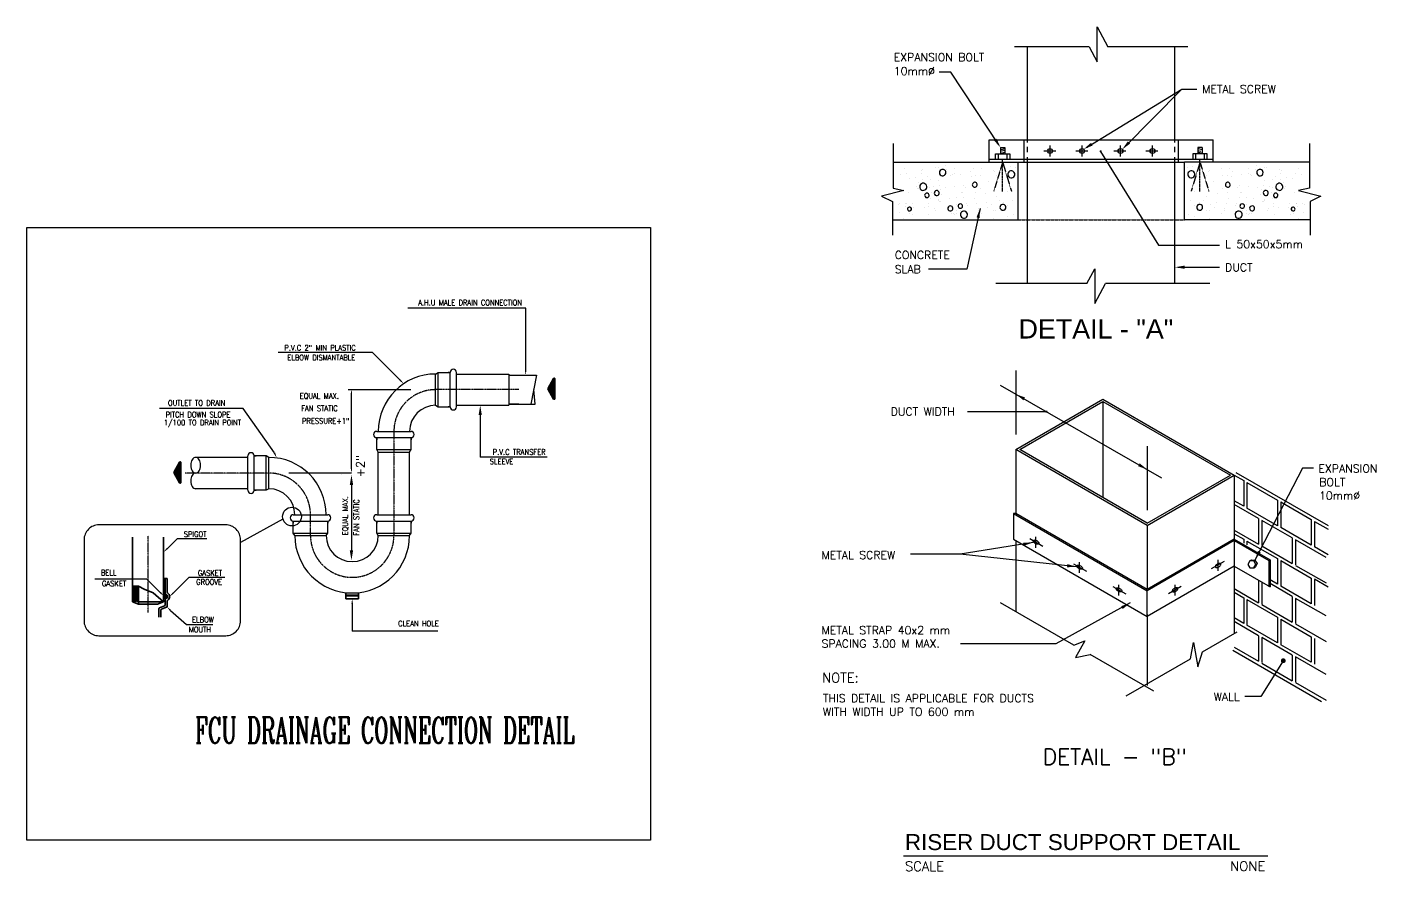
# Model space of a CAD drawing. Header units: millimetres. Extents: x 6 to 143847, y -192 to 53542.
# Drawn here: x 392 to 42534, y 24580 to 50950 of the extents above; entities that cross this region are included whole.
import ezdxf
from ezdxf.enums import TextEntityAlignment as Align

# ---------------------------------------------------------------- set-up
doc = ezdxf.new("R2010")
doc.units = ezdxf.units.MM
doc.linetypes.add('CENTER', pattern=[50.8, 31.75, -6.35, 6.35, -6.35])
doc.linetypes.add('HIDDEN', pattern=[0.375, 0.25, -0.125])
for name, color, linetype, lineweight in [('2', 2, 'Continuous', 25), ('3', 3, 'Continuous', 25), ('5', 5, 'Continuous', 35)]:
    doc.layers.add(name, color=color, linetype=linetype, lineweight=lineweight)
for name, color, linetype in [('CENTER', 1, 'CENTER'), ('HIDDEN', 3, 'HIDDEN'), ('M-NOX-2', 2, 'Continuous'), ('M1', 4, 'Continuous'), ('M2', 2, 'Continuous'), ('M3', 3, 'Continuous'), ('M4', 4, 'Continuous'), ('M_HV_TEXT', 7, 'Continuous'), ('MLEROY80', 2, 'Continuous'), ('TEXT1', 6, 'Continuous'), ('TOWER-CONNECTION', 4, 'Continuous')]:
    doc.layers.add(name, color=color, linetype=linetype)
doc.styles.add('LEROY', font='SIMPLEX')
doc.styles.add('MOST', font='romanc.shx')
doc.styles.add('ROMANT', font='romanc.shx')
doc.styles.add('S', font='ROMANS.SHX')
doc.styles.add('TTXT', font='arial.ttf', dxfattribs={"width": 0.9})

# ---------------------------------------------------------------- blocks, each defined once
blk = doc.blocks.new('*X5')
at = {"color": 0}
for p, q in [((-90.16, 26.38), (-86.8, 26.38)), ((-90.16, 26.25), (-86.8, 26.25)), ((-90.09, 26.5), (-86.8, 26.5)), ((-90.09, 26.12), (-86.8, 26.12)), ((-90.02, 26.62), (-86.8, 26.62)), ((-90.02, 26), (-86.8, 26)), ((-89.95, 26.75), (-86.8, 26.75)), ((-89.95, 25.88), (-86.8, 25.88)), ((-89.87, 26.88), (-86.8, 26.88)), ((-89.8, 27), (-86.8, 27)), ((-89.73, 27.12), (-86.8, 27.12)), ((-89.66, 27.25), (-86.8, 27.25)), ((-89.58, 27.38), (-86.8, 27.38)), ((-89.51, 27.5), (-86.8, 27.5)), ((-89.44, 27.62), (-86.8, 27.62)), ((-89.37, 27.75), (-86.8, 27.75)), ((-89.3, 27.88), (-86.8, 27.88)), ((-89.22, 28), (-86.8, 28)), ((-89.15, 28.12), (-86.8, 28.12)), ((-89.08, 28.25), (-86.8, 28.25)), ((-89.01, 28.38), (-86.8, 28.38)), ((-88.93, 28.5), (-86.8, 28.5)), ((-88.86, 28.62), (-86.8, 28.62)), ((-88.79, 28.75), (-86.8, 28.75)), ((-88.72, 28.88), (-86.8, 28.88)), ((-88.65, 29), (-86.8, 29)), ((-88.57, 29.12), (-86.8, 29.12)), ((-88.5, 29.25), (-86.8, 29.25)), ((-88.43, 29.38), (-86.8, 29.38)), ((-88.36, 29.5), (-86.8, 29.5)), ((-88.29, 29.62), (-86.8, 29.62)), ((-88.21, 29.75), (-86.8, 29.75)), ((-88.14, 29.88), (-86.8, 29.88)), ((-88.07, 30), (-86.8, 30)), ((-88, 30.12), (-86.8, 30.12)), ((-87.92, 30.25), (-86.8, 30.25)), ((-87.85, 30.38), (-86.8, 30.38)), ((-87.78, 30.5), (-86.8, 30.5)), ((-87.71, 30.62), (-86.8, 30.62)), ((-87.64, 30.75), (-86.8, 30.75)), ((-87.56, 30.88), (-86.8, 30.88)), ((-87.49, 31), (-86.8, 31)), ((-87.42, 31.12), (-86.8, 31.12)), ((-87.35, 31.25), (-86.85, 31.25)), ((-87.17, 31.38), (-87.02, 31.38)), ((-89.87, 25.75), (-86.8, 25.75)), ((-89.8, 25.62), (-86.8, 25.62)), ((-89.73, 25.5), (-86.8, 25.5)), ((-89.66, 25.38), (-86.8, 25.38)), ((-89.58, 25.25), (-86.8, 25.25)), ((-89.51, 25.12), (-86.8, 25.12)), ((-89.44, 25), (-86.8, 25)), ((-89.37, 24.88), (-86.8, 24.88)), ((-89.3, 24.75), (-86.8, 24.75)), ((-89.22, 24.62), (-86.8, 24.62)), ((-89.15, 24.5), (-86.8, 24.5)), ((-89.08, 24.38), (-86.8, 24.38)), ((-89.01, 24.25), (-86.8, 24.25)), ((-88.94, 24.12), (-86.8, 24.12)), ((-88.86, 24), (-86.8, 24)), ((-88.79, 23.88), (-86.8, 23.88)), ((-88.72, 23.75), (-86.8, 23.75)), ((-88.65, 23.62), (-86.8, 23.62)), ((-88.57, 23.5), (-86.8, 23.5)), ((-88.5, 23.38), (-86.8, 23.38)), ((-88.43, 23.25), (-86.8, 23.25)), ((-88.36, 23.12), (-86.8, 23.12)), ((-88.29, 23), (-86.8, 23)), ((-88.21, 22.88), (-86.8, 22.88)), ((-88.14, 22.75), (-86.8, 22.75)), ((-88.07, 22.62), (-86.8, 22.62)), ((-88, 22.5), (-86.8, 22.5)), ((-87.92, 22.38), (-86.8, 22.38)), ((-87.85, 22.25), (-86.8, 22.25)), ((-87.78, 22.12), (-86.8, 22.12)), ((-87.71, 22), (-86.8, 22)), ((-87.64, 21.88), (-86.8, 21.88)), ((-87.56, 21.75), (-86.8, 21.75)), ((-87.49, 21.62), (-86.8, 21.62)), ((-87.42, 21.5), (-86.8, 21.5)), ((-87.35, 21.38), (-86.85, 21.38)), ((-87.17, 21.25), (-87.02, 21.25))]:
    blk.add_line(p, q, dxfattribs=at)
blk = doc.blocks.new('*X7')
at = {"color": 0}
for p, q in [((402.46, 305.94), (405.23, 308.71)), ((402.46, 306.47), (404.7, 308.71)), ((402.46, 307), (404.17, 308.71)), ((402.46, 307.53), (403.64, 308.71)), ((402.46, 308.06), (403.11, 308.71)), ((402.46, 308.59), (402.58, 308.71)), ((402.46, 305.41), (405.46, 308.41)), ((402.46, 304.88), (405.46, 307.88)), ((402.46, 304.35), (405.46, 307.35)), ((402.46, 303.82), (405.46, 306.82)), ((402.46, 303.29), (405.46, 306.29)), ((402.46, 302.76), (405.46, 305.76)), ((402.46, 302.23), (405.46, 305.23)), ((402.46, 301.7), (405.46, 304.7)), ((402.56, 301.26), (405.46, 304.17)), ((403.09, 301.26), (405.46, 303.64)), ((403.62, 301.26), (405.46, 303.11)), ((404.15, 301.26), (405.46, 302.58)), ((404.68, 301.26), (405.46, 302.05)), ((405.21, 301.26), (405.46, 301.51))]:
    blk.add_line(p, q, dxfattribs=at)
blk = doc.blocks.new('*X6')
at = {"color": 0}
for p, q in [((418.63, 303.72), (419.56, 304.66)), ((418.64, 303.56), (419.73, 304.64)), ((418.65, 303.92), (419.36, 304.64)), ((418.68, 303.42), (419.87, 304.61)), ((418.73, 303.29), (419.99, 304.56)), ((418.77, 304.22), (419.06, 304.51)), ((418.8, 303.18), (420.1, 304.49)), ((418.87, 303.08), (420.2, 304.41)), ((418.96, 303), (420.29, 304.32)), ((419.07, 302.92), (420.36, 304.22)), ((419.18, 302.86), (420.42, 304.1)), ((419.31, 302.82), (420.47, 303.97)), ((419.46, 302.79), (420.5, 303.83)), ((419.63, 302.78), (420.5, 303.65)), ((419.85, 302.83), (420.46, 303.43))]:
    blk.add_line(p, q, dxfattribs=at)
blk = doc.blocks.new('AR-1')
blk.add_lwpolyline([(0, 0, 0, 1, 0), (-3, 0, 1, 1, 0)], format="xyseb")
blk = doc.blocks.new('TAST32')
at = {"color": 3, "style": 'LEROY'}
blk.add_attdef('SCALE', text='', height=3, dxfattribs=at).set_placement((0, -4.55), align=Align.RIGHT)
blk = doc.blocks.new('TAST26')
at = {"color": 3, "style": 'LEROY'}
blk.add_text('SCALE', height=3, dxfattribs=at).set_placement((0.02, -4.55))
at = {"color": 4, "style": 'LEROY'}
blk.add_attdef('TITLE', (0, 2), '', height=5, dxfattribs=at)
at = {"color": 3, "style": 'S'}
blk.add_attdef('1:100', (19.59, -4.55), '', height=3, dxfattribs=at)

msp = doc.modelspace()

# ---------------------------------------------------------------- linework, layer by layer
at = {"color": 4, "linetype": 'ByBlock'}
for p, q in [((10215, 36957), (10215, 36957)), ((10528, 36644), (10528, 34598)), ((10215, 34286), (10215, 34286))]:
    msp.add_line(p, q, dxfattribs=at)
for points in [[(10476, 36644), (10580, 36644), (10528, 36957)], [(10476, 34598), (10580, 34598), (10528, 34286)]]:
    msp.add_solid(points, dxfattribs=at)
at = {"layer": '2'}
for p, q in [((10746, 33197), (10356, 33197)), ((10746, 33165), (10356, 33165))]:
    msp.add_line(p, q, dxfattribs=at)
at = {"layer": '3'}
for p, q in [((13157, 40108), (13238, 40157)), ((13157, 39131), (13157, 40108)), ((13238, 39082), (13238, 40157)), ((13238, 40157), (13613, 40157)), ((13613, 40157), (13547, 40157)), ((13613, 39082), (13613, 40157)), ((13808, 39082), (13808, 40157)), ((13808, 40108), (15441, 40108)), ((15441, 40108), (15441, 39131)), ((15441, 40075), (16309, 40075)), ((16309, 40075), (16134, 39163)), ((16271, 39163), (16222, 39619)), ((13157, 39131), (13238, 39082)), ((13238, 39082), (13613, 39082)), ((13613, 39082), (13547, 39082)), ((13808, 39131), (15441, 39131)), ((15441, 39163), (16271, 39163)), ((11317, 38316), (12391, 38316)), ((11317, 38121), (12391, 38121)), ((11317, 38121), (11317, 38055)), ((11317, 37746), (11317, 38121)), ((12391, 38121), (12391, 38055)), ((12391, 37746), (12391, 38121)), ((7294, 36476), (7294, 37551)), ((7489, 36476), (7489, 37551)), ((7864, 37551), (7489, 37551)), ((7489, 37551), (7555, 37551)), ((7864, 36476), (7864, 37551)), ((7945, 37502), (7864, 37551)), ((11317, 37746), (12391, 37746)), ((11365, 37665), (11317, 37746)), ((11365, 35710), (11365, 37665)), ((11365, 37665), (12343, 37665)), ((12343, 37665), (12391, 37746)), ((12343, 35710), (12343, 37665)), ((7294, 37502), (5661, 37502)), ((7945, 36525), (7945, 37502)), ((7294, 36525), (5661, 36525)), ((7864, 36476), (7489, 36476)), ((7489, 36476), (7555, 36476)), ((7945, 36525), (7864, 36476)), ((8711, 35710), (9786, 35710)), ((8711, 35140), (8711, 35515)), ((8711, 35515), (9786, 35515)), ((8711, 35515), (8711, 35449)), ((9786, 35140), (9786, 35515)), ((9786, 35515), (9786, 35449)), ((11317, 35710), (12391, 35710)), ((11317, 35515), (12391, 35515)), ((11317, 35140), (11317, 35515)), ((11317, 35515), (11317, 35449)), ((12391, 35140), (12391, 35515)), ((12391, 35515), (12391, 35449)), ((8711, 35140), (9786, 35140)), ((8759, 35059), (8711, 35140)), ((8759, 35059), (9737, 35059)), ((9737, 35059), (9786, 35140)), ((11317, 35140), (12391, 35140)), ((11365, 35059), (11317, 35140)), ((11365, 35059), (12343, 35059)), ((12343, 35059), (12391, 35140))]:
    msp.add_line(p, q, dxfattribs=at)
for points in [[(15752, 39163), (15441, 39163, 0.414214)], [(5661, 37013, 0.147723), (5607, 36997, 0.107128), (5554, 36942, 0.076313), (5521, 36867, 0.063234), (5509, 36769, 0.063234), (5521, 36671, 0.076313), (5554, 36596, 0.107128), (5607, 36541, 0.147723), (5661, 36525, 0.147723)]]:
    msp.add_lwpolyline(points, format="xyb", dxfattribs=at)
msp.add_lwpolyline([(5661, 37502, 0.147723), (5607, 37486, 0.107128), (5554, 37430, 0.076313), (5521, 37355, 0.063234), (5509, 37258, 0.063234), (5521, 37160, 0.076313), (5554, 37085, 0.107128), (5607, 37030, 0.147723), (5661, 37013, 0.147723), (5715, 37030, 0.107128), (5769, 37085, 0.076313), (5801, 37160, 0.063234), (5813, 37258, 0.063234), (5801, 37355, 0.076313), (5769, 37430, 0.107128), (5715, 37486, 0.147723)], format="xyb", close=True, dxfattribs=at)
for centre, radius, start, end in [((13157, 38316), 1792, 90, 180), ((13711, 40157), 97.7, 0, 180), ((13157, 38316), 814, 90, 180), ((13711, 39082), 97.7, 180, 0), ((11317, 38219), 97.7, 90, 270), ((12391, 38219), 97.7, 270, 90), ((7391, 37551), 97.7, 0, 180), ((7945, 35710), 1792, 0, 90), ((7391, 36476), 97.7, 180, 0), ((7945, 35710), 814, 0, 90), ((8711, 35613), 97.7, 90, 270), ((9786, 35613), 97.7, 270, 90), ((11317, 35613), 97.7, 90, 270), ((12391, 35613), 97.7, 270, 90), ((10551, 35059), 1792, 180, 0), ((10551, 35059), 814, 180, 0)]:
    msp.add_arc(centre, radius, start, end, dxfattribs=at)
msp.add_solid([(15945, 40225), (15995, 40225), (15970, 40075)], dxfattribs=at)
at = {"layer": '5', "color": 6}
for p, q in [((16844, 39967), (16659, 39647)), ((16844, 39326), (16659, 39647)), ((16881, 39336), (16881, 39958))]:
    msp.add_line(p, q, dxfattribs=at)
at = {"layer": '5'}
for p, q in [((5161, 37351), (4976, 37030)), ((5198, 36719), (5198, 37341)), ((5161, 36710), (4976, 37030)), ((3684, 32993), (3684, 35008)), ((4661, 32993), (4661, 35008)), ((4710, 33720), (4661, 33720)), ((4710, 33720), (4710, 33269)), ((4710, 33720), (4775, 33720)), ((4775, 33291), (4775, 33720)), ((3879, 33478), (3684, 33478)), ((3879, 32921), (3879, 33478)), ((4056, 33382), (3879, 33478)), ((4337, 33269), (4056, 33382)), ((3879, 32921), (3684, 32993)), ((4661, 32993), (3879, 32993)), ((4466, 32921), (3879, 32921)), ((4337, 33269), (4661, 32993)), ((4466, 32921), (4661, 32993)), ((4710, 33269), (4710, 33248)), ((4710, 33058), (4710, 32895)), ((4775, 33015), (4775, 32935)), ((4775, 32935), (4775, 32849)), ((10356, 33278), (10356, 33082)), ((10746, 33082), (10356, 33082)), ((10746, 33278), (10746, 33082)), ((4511, 32776), (4511, 32510)), ((4532, 32806), (4689, 32864)), ((4576, 32730), (4576, 32510)), ((4597, 32761), (4754, 32819))]:
    msp.add_line(p, q, dxfattribs=at)
at = {"layer": '5', "const_width": 1.3}
msp.add_lwpolyline([(3879, 32993), (3879, 33478)], dxfattribs=at)
at = {"layer": '5'}
msp.add_circle((4721, 33153), 61.1, dxfattribs=at)
at = {"layer": '5', "color": 6}
for centre, start, end in [((16861, 39958), 0, 150), ((16861, 39336), 210, 0)]:
    msp.add_arc(centre, 19.5, start, end, dxfattribs=at)
at = {"layer": '5'}
for centre, radius, start, end in [((5178, 37341), 19.5, 0, 150), ((5178, 36719), 19.5, 210, 0), ((4677, 32895), 32.6, 290.2914, 0), ((4743, 33248), 32.6, 180, 257.0995), ((4743, 33058), 32.6, 102.9005, 180), ((4721, 33153), 65.1, 282.9005, 77.0995), ((4808, 33291), 32.6, 180, 237.7269), ((4808, 33015), 32.6, 122.2731, 180), ((4721, 33153), 130, 302.2731, 57.7269), ((4544, 32776), 32.6, 110.2914, 180), ((4609, 32730), 32.6, 110.2914, 180), ((4743, 32849), 32.6, 290.2914, 0)]:
    msp.add_arc(centre, radius, start, end, dxfattribs=at)
at = {"layer": 'CENTER', "linetype": 'CENTER'}
msp.add_line((4173, 32660), (4173, 35049), dxfattribs=at)
at = {"layer": 'CENTER'}
msp.add_lwpolyline([(15752, 39619), (13157, 39619, 0.414214), (11854, 38316), (11854, 35059, -1), (9248, 35059), (9248, 35710, 0.414214), (7945, 37013), (5338, 37013)], format="xyb", dxfattribs=at)
at = {"layer": 'DEFPOINTS', "linetype": 'ByBlock'}
msp.add_point((8572, 37022), dxfattribs=at)
at = {"layer": 'DEFPOINTS', "color": 4, "linetype": 'ByBlock'}
for p in [(10528, 36957), (10528, 34286), (10528, 34286)]:
    msp.add_point(p, dxfattribs=at)
at = {"layer": 'HIDDEN'}
for p, q in [((30869, 45810), (30869, 46825)), ((37034, 45810), (37034, 46825)), ((30869, 46725), (30594, 45824)), ((30869, 46725), (31143, 45824)), ((37034, 46725), (36760, 45824)), ((37034, 46725), (37309, 45824)), ((31351, 44925), (36551, 44925))]:
    msp.add_line(p, q, dxfattribs=at)
at = {"layer": 'M1'}
for p, q in [((33823, 49864), (33823, 50950)), ((33823, 50950), (34157, 50325)), ((33572, 50325), (31241, 50325)), ((33572, 50325), (33823, 49864)), ((36651, 50325), (34157, 50325)), ((29251, 49541), (28887, 49541)), ((30748, 47268), (29251, 49541)), ((33486, 47184), (36472, 49012)), ((34675, 47198), (36472, 49012)), ((36472, 49012), (36937, 49012)), ((27451, 47311), (27451, 45919)), ((32351, 46907), (32351, 47247)), ((33351, 46907), (33351, 47247)), ((34551, 46907), (34551, 47247)), ((35551, 46907), (35551, 47247)), ((40451, 47311), (40451, 45919)), ((30451, 46825), (37451, 46825)), ((30644, 46825), (30644, 46985)), ((30644, 46985), (31094, 46985)), ((30733, 46985), (30733, 46825)), ((30803, 47185), (30803, 46985)), ((30803, 47185), (30934, 47185)), ((30803, 47108), (30934, 47151)), ((30803, 47000), (30934, 47043)), ((30935, 47093), (30843, 47066)), ((30934, 47185), (30934, 46985)), ((31004, 46985), (31004, 46825)), ((31094, 46985), (31094, 46822)), ((32528, 47075), (32152, 47075)), ((33533, 47075), (33157, 47075)), ((33930, 47064), (35734, 44134)), ((34723, 47075), (34347, 47075)), ((35719, 47075), (35343, 47075)), ((37259, 46985), (36809, 46985)), ((36809, 46985), (36809, 46822)), ((36899, 46985), (36899, 46825)), ((37100, 47185), (36968, 47185)), ((36968, 47185), (36968, 46985)), ((37100, 47108), (36968, 47151)), ((36968, 47093), (37060, 47066)), ((37100, 47000), (36968, 47043)), ((37100, 47185), (37100, 46985)), ((37170, 46985), (37170, 46825)), ((37259, 46825), (37259, 46985)), ((27792, 46531), (27792, 46531)), ((27880, 46374), (27880, 46374)), ((28333, 46452), (28333, 46452)), ((28338, 46379), (28338, 46379)), ((28375, 46484), (28375, 46484)), ((28787, 46558), (28787, 46558)), ((28851, 46571), (28851, 46571)), ((29098, 46636), (29098, 46636)), ((29121, 46489), (29121, 46489)), ((29354, 46516), (29354, 46516)), ((29354, 46379), (29354, 46379)), ((29862, 46438), (29862, 46438)), ((29955, 46531), (29955, 46531)), ((30211, 46543), (30211, 46543)), ((30572, 46461), (30572, 46461)), ((30607, 46438), (30607, 46438)), ((31107, 46577), (31107, 46577)), ((31258, 46554), (31258, 46554)), ((31351, 46725), (36551, 46725)), ((36645, 46554), (36645, 46554)), ((36796, 46577), (36796, 46577)), ((37296, 46438), (37296, 46438)), ((37331, 46461), (37331, 46461)), ((37692, 46543), (37692, 46543)), ((37947, 46531), (37947, 46531)), ((38040, 46438), (38040, 46438)), ((38548, 46516), (38548, 46516)), ((38548, 46379), (38548, 46379)), ((38782, 46489), (38782, 46489)), ((38805, 46636), (38805, 46636)), ((39052, 46571), (39052, 46571)), ((39116, 46558), (39116, 46558)), ((39528, 46484), (39528, 46484)), ((39565, 46379), (39565, 46379)), ((39570, 46452), (39570, 46452)), ((40023, 46374), (40023, 46374)), ((40111, 46531), (40111, 46531)), ((27688, 46333), (27688, 46333)), ((27967, 46217), (27967, 46217)), ((28155, 46232), (28155, 46232)), ((28187, 45953), (28187, 45953)), ((28251, 46099), (28251, 46099)), ((28361, 46177), (28361, 46177)), ((28507, 46264), (28507, 46264)), ((28599, 45943), (28599, 45943)), ((28613, 46186), (28613, 46186)), ((28704, 45957), (28704, 45957)), ((28865, 46159), (28865, 46159)), ((28883, 46008), (28883, 46008)), ((29083, 45937), (29083, 45937)), ((29245, 46301), (29245, 46301)), ((29300, 46338), (29300, 46338)), ((29362, 45960), (29362, 45960)), ((29560, 46345), (29560, 46345)), ((29641, 45995), (29641, 45995)), ((29700, 45949), (29700, 45949)), ((29886, 46286), (29886, 46286)), ((30014, 46298), (30014, 46298)), ((30165, 46321), (30165, 46321)), ((30432, 46135), (30432, 46135)), ((30677, 46298), (30677, 46298)), ((37226, 46298), (37226, 46298)), ((37471, 46135), (37471, 46135)), ((37738, 46321), (37738, 46321)), ((37889, 46298), (37889, 46298)), ((38017, 46286), (38017, 46286)), ((38203, 45949), (38203, 45949)), ((38261, 45995), (38261, 45995)), ((38343, 46345), (38343, 46345)), ((38541, 45960), (38541, 45960)), ((38603, 46338), (38603, 46338)), ((38658, 46301), (38658, 46301)), ((38820, 45937), (38820, 45937)), ((39020, 46008), (39020, 46008)), ((39038, 46159), (39038, 46159)), ((39199, 45957), (39199, 45957)), ((39290, 46186), (39290, 46186)), ((39304, 45943), (39304, 45943)), ((39396, 46264), (39396, 46264)), ((39542, 46177), (39542, 46177)), ((39652, 46099), (39652, 46099)), ((39716, 45953), (39716, 45953)), ((39748, 46232), (39748, 46232)), ((39936, 46217), (39936, 46217)), ((40215, 46333), (40215, 46333)), ((27786, 45836), (27090, 45669)), ((27090, 45669), (27424, 45502)), ((27451, 45919), (27786, 45836)), ((27920, 45786), (27920, 45786)), ((28223, 45902), (28223, 45902)), ((28246, 45888), (28246, 45888)), ((28608, 45600), (28608, 45600)), ((28640, 45774), (28640, 45774)), ((28855, 45545), (28855, 45545)), ((28855, 45526), (28855, 45526)), ((28933, 45865), (28933, 45865)), ((28965, 45714), (28965, 45714)), ((29203, 45590), (29203, 45590)), ((29428, 45609), (29428, 45609)), ((29583, 45792), (29583, 45792)), ((29611, 45787), (29611, 45787)), ((29648, 45618), (29648, 45618)), ((29979, 45600), (29979, 45600)), ((30014, 45763), (30014, 45763)), ((30165, 45891), (30165, 45891)), ((30328, 45751), (30328, 45751)), ((30665, 45658), (30665, 45658)), ((30770, 45530), (30770, 45530)), ((31037, 45821), (31037, 45821)), ((31165, 45530), (31165, 45530)), ((36738, 45530), (36738, 45530)), ((36866, 45821), (36866, 45821)), ((37133, 45530), (37133, 45530)), ((37238, 45658), (37238, 45658)), ((37575, 45751), (37575, 45751)), ((37738, 45891), (37738, 45891)), ((37889, 45763), (37889, 45763)), ((37924, 45600), (37924, 45600)), ((38255, 45618), (38255, 45618)), ((38292, 45787), (38292, 45787)), ((38319, 45792), (38319, 45792)), ((38475, 45609), (38475, 45609)), ((38700, 45590), (38700, 45590)), ((38938, 45714), (38938, 45714)), ((38970, 45865), (38970, 45865)), ((39048, 45545), (39048, 45545)), ((39048, 45526), (39048, 45526)), ((39263, 45774), (39263, 45774)), ((39295, 45600), (39295, 45600)), ((39657, 45888), (39657, 45888)), ((39679, 45902), (39679, 45902)), ((39983, 45786), (39983, 45786)), ((40451, 45919), (40117, 45836)), ((40117, 45836), (40812, 45669)), ((40812, 45669), (40479, 45502)), ((27424, 45502), (27424, 44444)), ((27610, 45393), (27610, 45393)), ((27641, 45169), (27641, 45169)), ((27656, 45425), (27656, 45425)), ((27821, 45343), (27821, 45343)), ((27839, 45425), (27839, 45425)), ((27862, 45430), (27862, 45430)), ((27958, 45137), (27958, 45137)), ((28040, 45095), (28040, 45095)), ((28059, 45421), (28059, 45421)), ((28100, 45320), (28100, 45320)), ((28420, 45309), (28420, 45309)), ((28558, 45425), (28558, 45425)), ((28558, 45352), (28558, 45352)), ((28727, 45265), (28727, 45265)), ((28764, 45214), (28764, 45214)), ((28883, 45494), (28883, 45494)), ((28924, 45499), (28924, 45499)), ((29263, 45132), (29263, 45132)), ((29322, 45109), (29322, 45109)), ((29359, 45100), (29359, 45100)), ((29414, 45132), (29414, 45132)), ((29423, 45412), (29423, 45412)), ((29428, 45214), (29428, 45214)), ((29551, 45219), (29551, 45219)), ((29707, 45224), (29707, 45224)), ((29735, 45448), (29735, 45448)), ((30166, 45282), (29751, 43384)), ((29757, 45366), (29757, 45366)), ((30049, 45437), (30049, 45437)), ((30107, 45285), (30107, 45285)), ((30107, 45204), (30107, 45204)), ((30200, 45122), (30200, 45122)), ((30363, 45472), (30363, 45472)), ((30409, 45309), (30409, 45309)), ((30525, 45390), (30525, 45390)), ((30572, 45227), (30572, 45227)), ((30653, 45204), (30653, 45204)), ((30898, 45472), (30898, 45472)), ((31037, 45367), (31037, 45367)), ((31223, 45099), (31223, 45099)), ((36680, 45099), (36680, 45099)), ((36866, 45367), (36866, 45367)), ((37005, 45472), (37005, 45472)), ((37250, 45204), (37250, 45204)), ((37331, 45227), (37331, 45227)), ((37378, 45390), (37378, 45390)), ((37494, 45309), (37494, 45309)), ((37540, 45472), (37540, 45472)), ((37703, 45122), (37703, 45122)), ((37796, 45285), (37796, 45285)), ((37796, 45204), (37796, 45204)), ((37854, 45437), (37854, 45437)), ((38145, 45366), (38145, 45366)), ((38168, 45448), (38168, 45448)), ((38196, 45224), (38196, 45224)), ((38352, 45219), (38352, 45219)), ((38475, 45214), (38475, 45214)), ((38480, 45412), (38480, 45412)), ((38489, 45132), (38489, 45132)), ((38544, 45100), (38544, 45100)), ((38580, 45109), (38580, 45109)), ((38640, 45132), (38640, 45132)), ((38979, 45499), (38979, 45499)), ((39020, 45494), (39020, 45494)), ((39139, 45214), (39139, 45214)), ((39176, 45265), (39176, 45265)), ((39345, 45425), (39345, 45425)), ((39345, 45352), (39345, 45352)), ((39483, 45309), (39483, 45309)), ((39803, 45320), (39803, 45320)), ((39844, 45421), (39844, 45421)), ((39863, 45095), (39863, 45095)), ((39945, 45137), (39945, 45137)), ((40041, 45430), (40041, 45430)), ((40064, 45425), (40064, 45425)), ((40082, 45343), (40082, 45343)), ((40247, 45425), (40247, 45425)), ((40262, 45169), (40262, 45169)), ((40293, 45393), (40293, 45393)), ((40479, 45502), (40479, 44444)), ((27788, 44972), (27788, 44972)), ((28548, 45087), (28548, 45087)), ((30572, 44971), (30572, 44971)), ((31037, 45018), (31037, 45018)), ((36866, 45018), (36866, 45018)), ((37331, 44971), (37331, 44971)), ((39355, 45087), (39355, 45087)), ((40114, 44972), (40114, 44972)), ((35734, 44134), (37639, 44134)), ((36351, 43444), (37639, 43444)), ((29751, 43384), (28552, 43384)), ((33497, 42936), (33748, 43398)), ((33748, 43398), (33748, 42311)), ((33497, 42936), (30654, 42936)), ((33748, 42311), (34082, 42936)), ((37338, 42936), (34082, 42936)), ((31284, 40220), (31284, 38220)), ((30788, 39763), (35837, 36866)), ((31404, 37749), (34002, 39249)), ((34002, 39249), (37986, 36949)), ((32239, 38930), (29771, 38930)), ((35388, 35449), (31404, 37749)), ((35388, 37851), (35388, 35851)), ((40241, 37171), (38751, 34290)), ((40581, 37171), (40241, 37171)), ((35388, 35449), (37986, 36949)), ((38106, 36949), (38403, 36777)), ((38156, 37035), (41037, 35372)), ((38403, 36777), (38403, 35977)), ((38503, 36719), (38503, 35919)), ((38503, 36719), (39456, 36169)), ((38403, 35977), (38106, 36149)), ((38867, 35594), (38106, 36033)), ((39456, 35369), (38503, 35919)), ((39456, 36169), (39456, 35369)), ((39556, 36112), (40508, 35562)), ((39556, 36112), (39556, 35312)), ((38867, 35594), (38867, 34794)), ((39919, 34986), (38967, 35536)), ((38967, 35536), (38967, 34752)), ((40508, 35562), (40508, 34762)), ((40608, 35504), (41037, 35257)), ((40608, 35504), (40608, 34704)), ((31908, 34678), (31908, 35019)), ((38106, 35233), (38867, 34794)), ((38106, 35118), (38403, 34946)), ((40508, 34762), (39556, 35312)), ((39919, 34986), (39919, 34186)), ((31822, 34840), (29540, 34477)), ((31724, 34965), (32124, 34734)), ((38403, 34946), (38403, 34823)), ((38503, 34889), (38503, 34766)), ((38503, 34889), (39456, 34339)), ((38967, 34736), (39919, 34186)), ((40972, 34379), (40019, 34929)), ((40019, 34929), (40019, 34144)), ((41037, 34457), (40608, 34704)), ((29540, 34477), (27990, 34477)), ((33186, 34084), (29540, 34477)), ((33087, 34178), (33487, 33947)), ((33271, 33891), (33271, 34232)), ((37787, 34248), (37387, 34017)), ((37603, 33961), (37604, 34302)), ((38589, 34267), (38647, 34301)), ((38647, 34301), (38751, 34290)), ((38713, 34269), (38751, 34290)), ((38751, 34290), (38819, 34186)), ((38819, 34186), (38773, 34081)), ((38777, 34161), (38819, 34186)), ((39456, 34339), (39456, 33539)), ((39556, 34281), (39556, 33481)), ((39556, 34281), (40508, 33731)), ((38716, 34053), (38773, 34081)), ((40019, 34129), (40972, 33579)), ((40508, 33731), (40508, 32931)), ((34314, 33472), (34714, 33241)), ((34498, 33184), (34498, 33525)), ((36448, 33472), (36048, 33241)), ((36264, 33184), (36264, 33525)), ((38106, 33402), (38867, 32963)), ((38867, 33663), (38867, 32963)), ((38967, 33606), (38967, 32921)), ((39456, 33539), (39222, 33674)), ((39919, 33156), (39222, 33558)), ((40508, 32931), (39556, 33481)), ((40608, 33704), (41037, 33457)), ((40608, 33673), (40608, 32873)), ((33094, 31638), (30805, 32959)), ((34858, 32958), (32535, 31677)), ((38106, 33287), (38403, 33115)), ((38403, 33115), (38403, 32315)), ((38503, 33058), (38503, 32258)), ((38503, 33058), (39456, 32508)), ((38967, 32906), (39919, 32356)), ((39919, 33156), (39919, 32356)), ((40019, 33098), (40019, 32313)), ((40972, 32548), (40019, 33098)), ((38403, 32315), (38106, 32487)), ((39456, 32508), (39456, 31708)), ((39556, 32450), (40508, 31900)), ((39556, 32450), (39556, 31650)), ((37110, 31425), (38193, 32050)), ((38867, 31932), (38106, 32371)), ((39456, 31708), (38503, 32258)), ((40019, 32298), (40972, 31748)), ((32535, 31677), (29550, 31677)), ((33094, 31638), (33433, 31770)), ((33433, 31770), (33147, 31250)), ((36739, 31211), (36835, 31718)), ((36835, 31718), (36965, 30964)), ((38867, 31932), (38867, 31132)), ((38967, 31875), (38967, 31090)), ((39919, 31325), (38967, 31875)), ((40508, 31100), (39556, 31650)), ((40508, 31900), (40508, 31100)), ((40608, 31842), (40608, 31042)), ((33147, 31250), (33607, 31341)), ((35595, 30194), (33607, 31341)), ((34732, 30052), (36739, 31211)), ((36965, 30964), (37110, 31425)), ((38056, 31485), (40835, 29881)), ((38106, 31571), (38867, 31132)), ((39919, 31325), (39919, 30525)), ((40972, 30717), (40019, 31267)), ((40019, 31267), (40019, 30482)), ((39636, 31150), (38940, 30036)), ((38967, 31075), (39919, 30525)), ((40019, 30467), (40972, 29917)), ((38940, 30036), (38438, 30036)), ((27775, 25055), (39152, 25055))]:
    msp.add_line(p, q, dxfattribs=at)
for points, const_width in [([(33913, 47064, 1), (33948, 47064, 1)], 35), ([(32222, 38930, 1), (32257, 38930, 1)], 35), ([(39599, 31150, 1), (39674, 31150, 1)], 75)]:
    msp.add_lwpolyline(points, format="xyb", close=True, dxfattribs=dict(at, const_width=const_width))
for points in [[(31890, 34816, -0.051612), (31858, 34839, -0.065467), (31838, 34862, -0.104435), (31827, 34889, -0.173408), (31831, 34907, -0.173408), (31844, 34918, -0.104435), (31873, 34922, -0.065467), (31903, 34917, -0.051612), (31939, 34901, -0.051612), (31971, 34877, -0.065467), (31991, 34854, -0.104435), (32002, 34827, -0.173408), (31999, 34810, -0.173408), (31985, 34798, -0.104435), (31957, 34794, -0.065467), (31926, 34800, -0.051612)], [(33253, 34029, -0.051612), (33221, 34052, -0.065467), (33201, 34075, -0.104435), (33191, 34102, -0.173408), (33194, 34120, -0.173408), (33207, 34131, -0.104435), (33236, 34135, -0.065467), (33266, 34130, -0.051612), (33302, 34114, -0.051612), (33334, 34090, -0.065467), (33355, 34067, -0.104435), (33365, 34040, -0.173408), (33362, 34023, -0.173408), (33348, 34011, -0.104435), (33320, 34007, -0.065467), (33289, 34013, -0.051612)], [(37625, 34084, 0.051612), (37657, 34107, 0.065467), (37677, 34131, 0.104435), (37687, 34158, 0.173408), (37684, 34175, 0.173408), (37671, 34187, 0.104435), (37642, 34191, 0.065467), (37612, 34185, 0.051612), (37576, 34169, 0.051612), (37544, 34146, 0.065467), (37523, 34122, 0.104435), (37513, 34096, 0.173408), (37516, 34078, 0.173408), (37530, 34067, 0.104435), (37558, 34062, 0.065467), (37589, 34068, 0.051612)], [(34480, 33322, -0.051612), (34448, 33345, -0.065467), (34428, 33369, -0.104435), (34418, 33396, -0.173408), (34421, 33413, -0.173408), (34434, 33425, -0.104435), (34463, 33429, -0.065467), (34493, 33423, -0.051612), (34529, 33407, -0.051612), (34561, 33384, -0.065467), (34582, 33360, -0.104435), (34592, 33334, -0.173408), (34589, 33316, -0.173408), (34575, 33305, -0.104435), (34547, 33300, -0.065467), (34516, 33306, -0.051612)], [(36282, 33322, 0.051612), (36314, 33345, 0.065467), (36334, 33369, 0.104435), (36345, 33396, 0.173408), (36341, 33413, 0.173408), (36328, 33425, 0.104435), (36299, 33429, 0.065467), (36269, 33423, 0.051612), (36233, 33407, 0.051612), (36201, 33384, 0.065467), (36181, 33360, 0.104435), (36170, 33334, 0.173408), (36173, 33316, 0.173408), (36187, 33305, 0.104435), (36215, 33300, 0.065467), (36246, 33306, 0.051612)]]:
    msp.add_lwpolyline(points, format="xyb", close=True, dxfattribs=at)
msp.add_lwpolyline([(38528, 34158), (38591, 34051), (38716, 34053), (38777, 34161), (38713, 34269), (38589, 34267)], close=True, dxfattribs=at)
for centre in [(32351, 47075), (33351, 47075), (34551, 47075), (35551, 47075)]:
    msp.add_circle(centre, 75, dxfattribs=at)
for centre, radius, start, end in [((28995, 46400), 101, 120.0668, 3.2886), ((28995, 46400), 101, 3.2886, 120.0668), ((31139, 46343), 111, 167.4589, 32.4961), ((31139, 46343), 111, 32.4961, 167.4589), ((36764, 46343), 111, 147.5039, 12.5411), ((36764, 46343), 111, 12.5411, 147.5039), ((38907, 46400), 101, 59.9332, 176.7114), ((38907, 46400), 101, 176.7114, 59.9332), ((28390, 45956), 111, 347.4589, 212.4961), ((29999, 46021), 77.2, 48.9268, 180), ((29999, 46021), 77.2, 180, 48.9268), ((37904, 46021), 77.2, 131.0732, 0), ((37904, 46021), 77.2, 0, 131.0732), ((39513, 45956), 111, 327.5039, 192.5411), ((28390, 45956), 111, 212.4961, 347.4589), ((28503, 45688), 69.9, 326.2694, 213.7306), ((28503, 45688), 69.9, 213.7306, 326.2694), ((28813, 45761), 78.3, 346.8442, 253.7385), ((28813, 45761), 78.3, 253.7385, 346.8442), ((39090, 45761), 78.3, 286.2615, 193.1558), ((39090, 45761), 78.3, 193.1558, 286.2615), ((39400, 45688), 69.9, 326.2694, 213.7306), ((39400, 45688), 69.9, 213.7306, 326.2694), ((39513, 45956), 111, 192.5411, 327.5039), ((27960, 45262), 61.5, 82.2637, 244.3662), ((27960, 45262), 61.5, 244.3662, 82.2637), ((29239, 45280), 78.3, 166.8442, 73.7385), ((29239, 45280), 78.3, 73.7385, 166.8442), ((29550, 45354), 69.9, 146.2694, 33.7306), ((29550, 45354), 69.9, 33.7306, 146.2694), ((29662, 45086), 111, 167.4589, 32.4961), ((29662, 45086), 111, 32.4961, 167.4589), ((30878, 45316), 93.2, 306.4729, 205.4303), ((30878, 45316), 93.2, 205.4303, 306.4729), ((37025, 45316), 93.2, 334.5697, 233.5271), ((37025, 45316), 93.2, 233.5271, 334.5697), ((38241, 45086), 111, 147.5039, 12.5411), ((38241, 45086), 111, 12.5411, 147.5039), ((38353, 45354), 69.9, 146.2694, 33.7306), ((38353, 45354), 69.9, 33.7306, 146.2694), ((38664, 45280), 78.3, 106.2615, 13.1558), ((38664, 45280), 78.3, 13.1558, 106.2615), ((39943, 45262), 61.5, 97.7363, 295.6338), ((39943, 45262), 61.5, 295.6338, 97.7363)]:
    msp.add_arc(centre, radius, start, end, dxfattribs=at)
for points in [[(30053, 45000), (30150, 44979), (30166, 45282)], [(31521, 39286), (31570, 39374), (31284, 39478)], [(35152, 37315), (35102, 37228), (35388, 37123)], [(31518, 34843), (31533, 34745), (31822, 34840)], [(38933, 34534), (38844, 34580), (38751, 34290)], [(32894, 34169), (32882, 34070), (33186, 34084)], [(34572, 32854), (34622, 32767), (34858, 32958)]]:
    msp.add_solid(points, dxfattribs=at)
at = {"layer": 'M2'}
for p, q in [((30451, 46725), (30451, 47425)), ((30451, 47425), (37451, 47425)), ((31542, 46725), (31542, 47425)), ((31651, 47338), (31651, 47425)), ((31651, 47035), (31651, 47208)), ((36251, 47338), (36251, 47425)), ((36251, 47035), (36251, 47208)), ((36360, 46725), (36360, 47425)), ((37451, 46725), (37451, 47425)), ((31651, 46725), (31651, 46883)), ((36251, 46725), (36251, 46883)), ((34002, 39249), (34002, 36249)), ((31284, 35749), (31204, 35749)), ((31204, 35749), (31204, 34949)), ((31204, 35749), (35388, 33333)), ((35388, 33379), (31284, 35749)), ((31204, 34949), (35388, 32533)), ((38106, 34949), (35388, 33379)), ((38106, 34903), (35388, 33333)), ((38106, 34949), (39222, 34305)), ((38106, 34903), (38106, 34103)), ((38106, 34903), (39182, 34281)), ((39182, 34281), (39182, 33458)), ((39222, 34305), (39222, 33458)), ((38106, 34103), (35388, 32533)), ((38106, 34103), (39222, 33458)), ((35388, 32533), (35388, 33333))]:
    msp.add_line(p, q, dxfattribs=at)
at = {"layer": 'M3'}
for p, q in [((31651, 47425), (31651, 50325)), ((36251, 47425), (36251, 50325)), ((31651, 42936), (31651, 46725)), ((36251, 42936), (36251, 46725)), ((31284, 37749), (34002, 39318)), ((34002, 39318), (38106, 36949)), ((31284, 37749), (31284, 35749)), ((35388, 35379), (31284, 37749)), ((35388, 35379), (38106, 36949)), ((38106, 36949), (38106, 34949)), ((35388, 35379), (35388, 33379)), ((31284, 34903), (31284, 32682)), ((38106, 34103), (38106, 32000)), ((35388, 32592), (35388, 30372))]:
    msp.add_line(p, q, dxfattribs=at)
at = {"layer": 'M4'}
for p, q in [((27451, 46725), (31351, 46725)), ((31351, 44925), (31351, 46725)), ((40451, 46725), (36551, 46725)), ((36551, 44925), (36551, 46725)), ((27451, 44925), (31351, 44925)), ((40451, 44925), (36551, 44925))]:
    msp.add_line(p, q, dxfattribs=at)
at = {"layer": 'MLEROY80'}
msp.add_lwpolyline([(19874, 25545), (392, 25545), (392, 44687), (19874, 44687)], close=True, dxfattribs=at)
at = {"layer": 'TOWER-CONNECTION'}
for p, q in [((15970, 42163), (12288, 42163)), ((15970, 40225), (15970, 42163)), ((11187, 40777), (8240, 40777)), ((12054, 39911), (11187, 40777)), ((7142, 39027), (4529, 39027)), ((8123, 37640), (7142, 39027)), ((14551, 38981), (14551, 37511)), ((16637, 37511), (14551, 37511)), ((8388, 35573), (7064, 34848)), ((4767, 34650), (5090, 34973)), ((5090, 34973), (6005, 34973)), ((4957, 33262), (5455, 33761)), ((5455, 33761), (6576, 33761)), ((2512, 33711), (4127, 33711)), ((4555, 33283), (4127, 33711)), ((10551, 32932), (10551, 32077)), ((4874, 32723), (5374, 32277)), ((5374, 32277), (6197, 32277)), ((13231, 32077), (10551, 32077))]:
    msp.add_line(p, q, dxfattribs=at)
at = {"layer": 'TOWER-CONNECTION', "linetype": 'ByBlock'}
for p, q in [((10430, 39628), (12386, 39628)), ((10528, 37152), (10528, 39498)), ((8572, 37022), (10528, 37022))]:
    msp.add_line(p, q, dxfattribs=at)
at = {"layer": 'TOWER-CONNECTION'}
msp.add_lwpolyline([(2174, 32396, 0.414214), (2638, 31932), (6600, 31932, 0.414214), (7064, 32396), (7064, 34929, 0.414214), (6600, 35394), (2638, 35394, 0.414214), (2174, 34929)], format="xyb", close=True, dxfattribs=at)
msp.add_circle((8670, 35654), 293, dxfattribs=at)
at = {"layer": 'TOWER-CONNECTION', "linetype": 'ByBlock'}
for points in [[(10506, 39498), (10550, 39498), (10528, 39628)], [(10506, 37152), (10550, 37152), (10528, 37022)]]:
    msp.add_solid(points, dxfattribs=at)
at = {"layer": 'TOWER-CONNECTION'}
for points in [[(12036, 39893), (12071, 39928), (12159, 39805)], [(14600, 38831), (14501, 38831), (14551, 39131)], [(8148, 37651), (8098, 37629), (8190, 37492)], [(4750, 34667), (4785, 34632), (4661, 34544)], [(4538, 33265), (4573, 33301), (4661, 33177)], [(4939, 33280), (4975, 33245), (4851, 33157)], [(10576, 32932), (10526, 32932), (10551, 33082)], [(4891, 32740), (4856, 32705), (4768, 32829)]]:
    msp.add_solid(points, dxfattribs=at)

# ---------------------------------------------------------------- block references
ref = msp.add_blockref('TAST26', (27818, 25034), dxfattribs=dict(xscale=100.0000000058208, yscale=100.0000000058208, zscale=100.0000000058208))
ref.add_attrib('TITLE', 'RISER DUCT SUPPORT DETAIL', (27818, 25234), dxfattribs={"color": 6, "height": 500, "style": 'TTXT'})
at = {"xscale": 100.0000000058208, "yscale": 100.0000000058208, "zscale": 100.0000000058208}
msp.add_blockref('TAST32', (39071, 25036), dxfattribs=at).add_auto_attribs({'SCALE': 'NONE'})
at = {"layer": '3', "xscale": 65.14767707457736, "yscale": 65.14767707457736, "zscale": 65.14767707457736}
msp.add_blockref('*X5', (10852, 35316), dxfattribs=at)
at = {"layer": 'M1'}
for p, xscale, yscale, zscale, rotation in [((30803, 47185), 99.99999998671368, 99.99999998671368, 99.99999998671368, 303.3621357037323), ((33400, 47132), 99.9999999989569, 99.9999999989569, 99.9999999989569, 211.474954158452), ((34605, 47127), 99.99999999320582, 99.99999999320582, 99.99999999320582, 225.2631921795794), ((36251, 43444), 100.0000000058208, 100.0000000058208, 100.0000000058208, 180)]:
    msp.add_blockref('AR-1', p, dxfattribs=dict(at, xscale=xscale, yscale=yscale, zscale=zscale, rotation=rotation))
at = {"layer": 'TOWER-CONNECTION', "xscale": 65.14767707457736, "yscale": 65.14767707457736, "zscale": 65.14767707457736}
for name, p in [('*X5', (22535, 37933)), ('*X7', (-22535, 13366)), ('*X6', (-22613, 13366))]:
    msp.add_blockref(name, p, dxfattribs=at)

# ---------------------------------------------------------------- texts
at = {"layer": '3', "style": 'ROMANT', "width": 0.8}
for s, height, p in [(' A.H.U MALE DRAIN CONNECTION', 172.58, (15853, 42339)), ('P.V.C 2" MIN PLASTIC', 172.58, (10661, 40926)), ('ELBOW DISMANTABLE', 172.58, (10648, 40623)), ('OUTLET TO DRAIN', 172.58, (6585, 39202)), ('EQUAL MAX.', 172.6, (10136, 39421)), ('PITCH DOWN SLOPE', 172.58, (6747, 38839)), ('FAN STATIC', 172.6, (10098, 39037)), ('1/100 TO DRAIN POINT', 172.58, (7078, 38592)), ('PRESSURE+1"', 172.58, (10463, 38641)), ('P.V.C TRANSFER', 172.58, (16592, 37670)), ('SLEEVE', 172.6, (15584, 37374)), ('SPIGOT', 172.6, (6000, 35104)), ('BELL ', 172.6, (3294, 33903)), ('GASKET', 172.6, (6487, 33891)), ('GASKET', 172.6, (3492, 33561)), ('GROOVE', 172.6, (6487, 33612)), ('ELBOW ', 172.6, (6333, 32432)), ('MOUTH', 172.6, (6144, 32125)), ('CLEAN HOLE', 172.6, (13255, 32312))]:
    msp.add_text(s, height=height, dxfattribs=at).set_placement(p, align=Align.MIDDLE_RIGHT)
at = {"layer": '3', "style": 'ROMANT'}
msp.add_text('+2"', height=260.6, rotation=90, dxfattribs=at).set_placement((10805, 37571), align=Align.MIDDLE_RIGHT)
at = {"layer": '3', "style": 'ROMANT', "width": 0.8}
for s, p in [('EQUAL MAX.', (10332, 36291)), ('FAN STATIC', (10681, 36194))]:
    msp.add_text(s, height=172.6, rotation=90, dxfattribs=at).set_placement(p, align=Align.MIDDLE_RIGHT)
at = {"layer": 'M-NOX-2', "style": 'S'}
for s, height, p in [('EXPANSION BOLT', 250, (27469, 49880)), ('10mm%%C', 250, (27469, 49446)), ('METAL SCREW', 250, (37103, 48885)), ('L 50x50x5mm', 250, (37819, 44040)), ('CONCRETE', 250, (27496, 43702)), ('SLAB', 250, (27496, 43256)), ('DUCT', 250, (37819, 43315)), ('DUCT WIDTH', 250, (27373, 38809)), ('EXPANSION ', 250, (40734, 37027)), ('BOLT', 250, (40761, 36603)), ('10mm%%C', 250, (40752, 36184)), ('METAL SCREW', 250, (25213, 34328)), ('METAL STRAP 40x2 mm', 250, (25213, 31978)), ('SPACING 3.00 M MAX.', 250, (25213, 31559)), ('THIS DETAIL IS APPLICABLE FOR DUCTS', 250, (25256, 29852)), ('WALL', 250, (37462, 29893)), ('WITH WIDTH UP TO 600 mm', 250, (25256, 29429)), ('DETAIL - "B"', 500, (32122, 27900))]:
    msp.add_text(s, height=height, dxfattribs=at).set_placement(p)
at = {"layer": 'M2', "color": 3, "style": 'S'}
msp.add_text('NOTE:', height=300, dxfattribs=at).set_placement((25229, 30470))
at = {"layer": 'M_HV_TEXT', "color": 6, "style": 'MOST', "width": 0.574045}
msp.add_text('FCU DRAINAGE CONNECTION DETAIL', height=812.69, dxfattribs=at).set_placement((5645, 28570, -9727))
at = {"layer": 'TEXT1', "style": 'TTXT'}
msp.add_text('DETAIL - "A"', height=600, dxfattribs=at).set_placement((31367, 41217))

doc.saveas('drawing.dxf')
